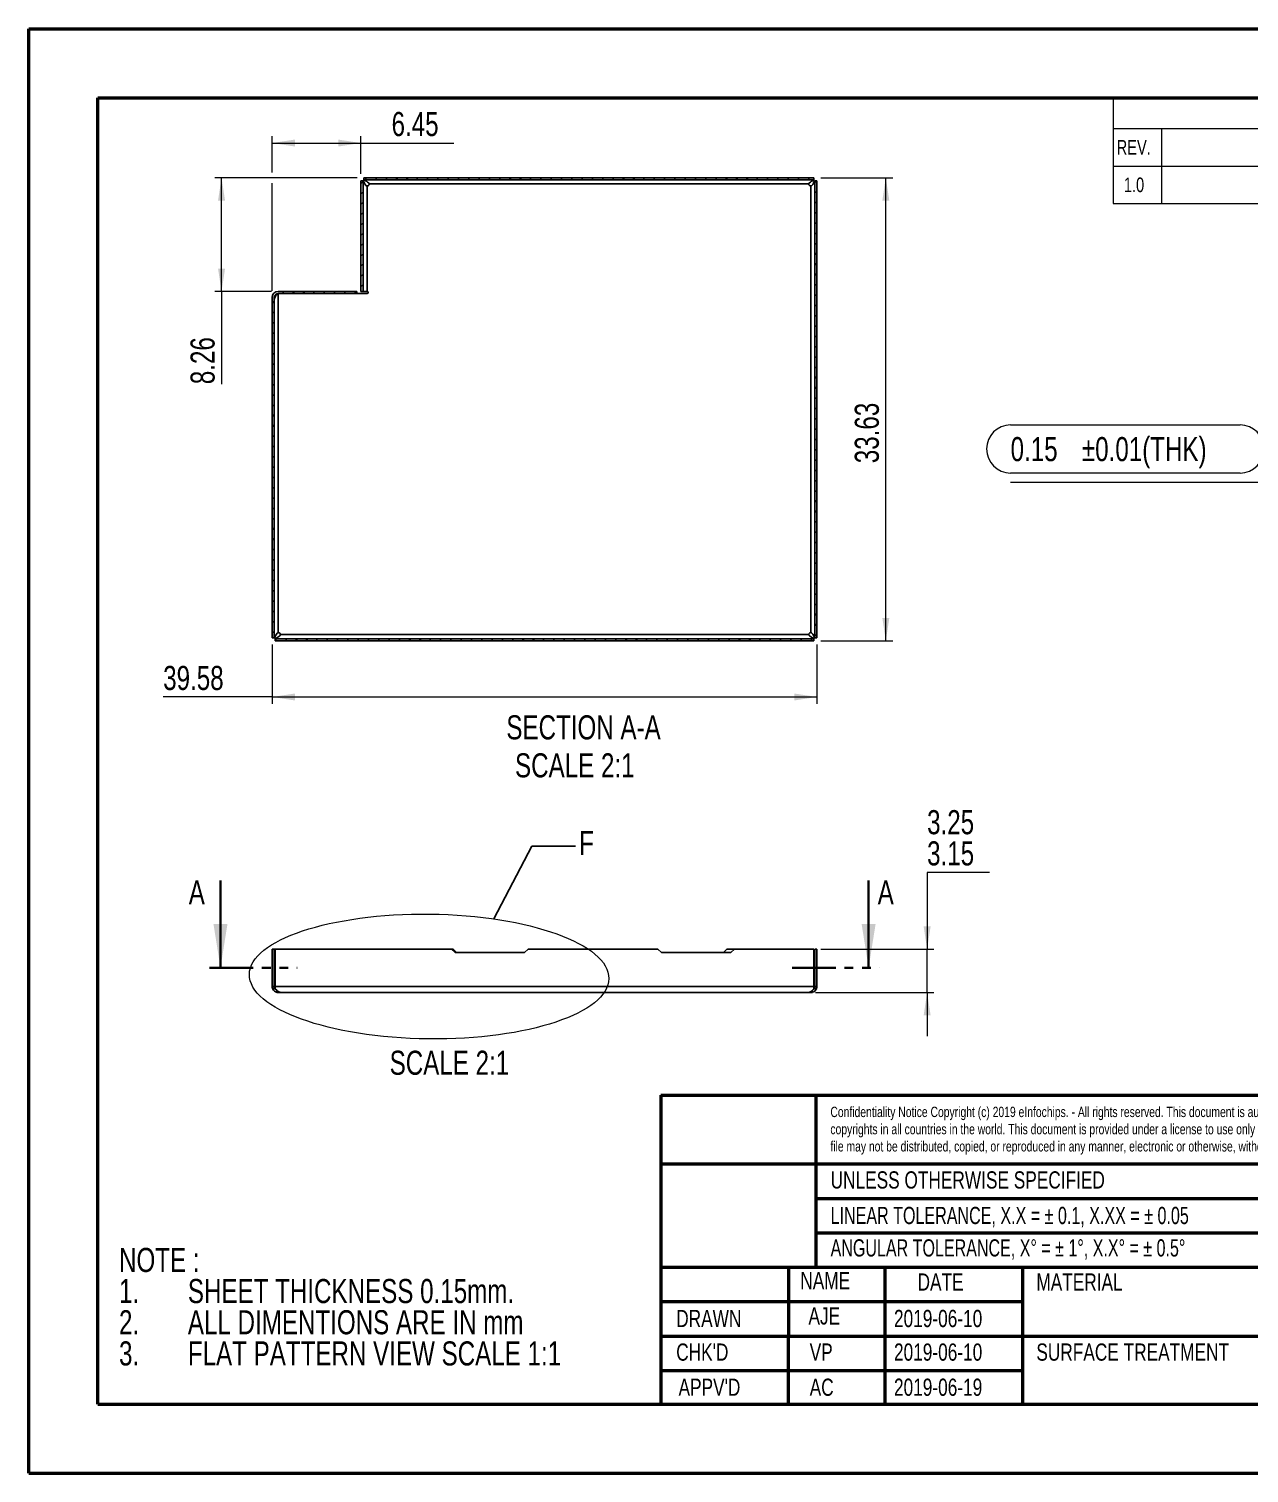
# Model space of a CAD drawing. Header units: millimetres. Extents: x 0 to 297, y 0 to 210.
# Drawn here: x 0.1 to 177.4, y 0.2 to 210 of the extents above; entities that cross this region are included whole.
import ezdxf

# ---------------------------------------------------------------- set-up
doc = ezdxf.new("R2010")
doc.units = ezdxf.units.MM
doc.linetypes.add('PHANTOM', pattern=[12.7, 6.35, -1.27, 1.27, -1.27, 1.27, -1.27])
doc.styles.add('SLDTEXTSTYLE0', font='TXT', dxfattribs={"width": 0.75})
doc.styles.add('SLDTEXTSTYLE1', font='TXT', dxfattribs={"width": 0.698864})
doc.styles.add('SLDTEXTSTYLE2', font='TXT', dxfattribs={"width": 0.697674})
doc.dimstyles.new('SLDDIMSTYLE0', dxfattribs={"dimtxt": 3.5, "dimasz": 3.302, "dimexe": 0, "dimexo": 0.0625, "dimgap": 0.875, "dimtad": 0, "dimtih": 1, "dimtoh": 1, "dimlfac": 0.5, "dimrnd": 1e-09, "dimzin": 12, "dimdsep": 46, "dimtxsty": 'SLDTEXTSTYLE0', "dimsah": 1, "dimcen": 0.09, "dimadec": 0, "dimazin": 3, "dimlim": 1, "dimtp": 0.1, "dimtfac": 1, "dimtmove": 0, "dimatfit": 0, "dimfxl": 1, "dimfrac": 2, "dimtolj": 1, "dimtzin": 12, "dimarcsym": 0})
doc.dimstyles.new('SLDDIMSTYLE1', dxfattribs={"dimtxt": 0.18, "dimasz": 3.302, "dimexe": 0, "dimexo": 0.0625, "dimgap": 0, "dimtad": 0, "dimtih": 1, "dimtoh": 1, "dimdec": 0, "dimrnd": 1e-09, "dimzin": 0, "dimdsep": 46, "dimtxsty": 'Standard', "dimblk1": 'NONE', "dimblk2": 'NONE', "dimsah": 1, "dimcen": 0.09, "dimadec": 0, "dimazin": 0, "dimtfac": 3.302, "dimtdec": 0, "dimtofl": 0, "dimtmove": 0, "dimatfit": 3, "dimldrblk": 'NONE', "dimfxl": 1, "dimfrac": 2, "dimtolj": 1, "dimtzin": 0, "dimarcsym": 0})
doc.dimstyles.new('SLDDIMSTYLE2', dxfattribs={"dimtxt": 3.5, "dimasz": 3.302, "dimexe": 0, "dimexo": 0.0625, "dimgap": 0.875, "dimtad": 1, "dimlfac": 0.5, "dimrnd": 1e-09, "dimzin": 12, "dimdsep": 46, "dimtxsty": 'SLDTEXTSTYLE0', "dimsah": 1, "dimcen": 0.09, "dimadec": 0, "dimazin": 3, "dimtfac": 1, "dimtofl": 0, "dimtmove": 0, "dimatfit": 3, "dimfxl": 1, "dimfrac": 2, "dimtolj": 1, "dimtzin": 12, "dimarcsym": 0})
doc.dimstyles.new('SLDDIMSTYLE6', dxfattribs={"dimtxt": 3.5, "dimasz": 3.302, "dimexe": 0, "dimexo": 0.0625, "dimgap": 0.875, "dimtad": 1, "dimlfac": 0.333333, "dimrnd": 1e-09, "dimdsep": 46, "dimtxsty": 'SLDTEXTSTYLE0', "dimsah": 1, "dimcen": 0.09, "dimadec": 0, "dimazin": 2, "dimtol": 1, "dimtp": 0.01, "dimtm": 0.01, "dimtfac": 1, "dimtmove": 0, "dimatfit": 0, "dimfxl": 1, "dimfrac": 2, "dimtolj": 1, "dimarcsym": 0})

# ---------------------------------------------------------------- blocks, each defined once
blk = doc.blocks.new('SW_NOTE_0')
at = {"color": 0, "linetype": 'Continuous', "lineweight": 0, "char_height": 3.5, "attachment_point": 1, "style": 'SLDTEXTSTYLE0'}
for s, insert in [('NOTE :', (0, 4.51)), ('SHEET THICKNESS 0.15mm.', (10, -0.01)), ('1.', (0, -0.01)), ('2.', (0, -4.54)), ('ALL DIMENTIONS ARE IN mm', (10, -4.54)), ('3.', (0, -9.07)), ('FLAT PATTERN VIEW SCALE 1:1', (10, -9.07))]:
    blk.add_mtext(s, dxfattribs=dict(at, insert=insert))
blk = doc.blocks.new('SW_NOTE_1')
at = {"color": 0, "linetype": 'Continuous', "lineweight": 0, "char_height": 1.5, "attachment_point": 1, "style": 'SLDTEXTSTYLE0'}
for s, insert in [('Confidentiality Notice Copyright (c) 2019 eInfochips. - All rights reserved. This document is authored by eInfochips and is eInfochips intellectual property, including the', (0, 1.93)), ('copyrights in all countries in the world. This document is provided under a license to use only with all other rights, including ownership rights, being retained by eInfochips. This', (0, -0.57)), ('file may not be distributed, copied, or reproduced in any manner, electronic or otherwise, without the express written consent of eInfochips.', (0, -3.07))]:
    blk.add_mtext(s, dxfattribs=dict(at, insert=insert))
blk = doc.blocks.new('SW_TABLEANNOTATION_0')
at = {"color": 0, "linetype": 'Continuous', "lineweight": 18}
for p, q in [((0, 0), (0, -15.36)), ((129.29, 0), (0, 0)), ((129.29, -15.36), (129.29, 0)), ((0, -4.49), (129.29, -4.49)), ((6.99, -4.49), (6.99, -9.92)), ((68.33, -4.49), (68.33, -9.92)), ((98.81, -4.49), (98.81, -9.92)), ((0, -9.92), (129.29, -9.92)), ((6.99, -9.92), (6.99, -15.36)), ((68.33, -9.92), (68.33, -15.36)), ((98.81, -9.92), (98.81, -15.36)), ((0, -15.36), (129.29, -15.36))]:
    blk.add_line(p, q, dxfattribs=at)
at = {"color": 0, "linetype": 'Continuous', "lineweight": 18, "attachment_point": 1, "style": 'SLDTEXTSTYLE0'}
for s, insert, char_height in [('REVISIONS', (57.72, -1.19), 2.117), ('REV.', (0.5, -6.15), 2.117), ('DESCRIPTION', (28.8, -6.15), 2.1167), ('DATE', (80.12, -6.15), 2.117), ('APPROVED', (106.46, -6.15), 2.117), ('1.0', (1.54, -11.59), 2.117), ('2019-06-10', (76.38, -11.59), 2.117), ('AC', (111.86, -11.59), 2.117)]:
    blk.add_mtext(s, dxfattribs=dict(at, insert=insert, char_height=char_height))
blk = doc.blocks.new('_D')
at = {"color": 7, "linetype": 'Continuous', "lineweight": 18}
for p, q in [((139.62, 87.47), (130.57, 87.47)), ((130.57, 87.47), (130.57, 76.31)), ((115.13, 76.31), (131.57, 76.31)), ((130.57, 70.01), (130.57, 76.31)), ((114.37, 70.01), (131.57, 70.01)), ((130.57, 70.01), (130.57, 63.66))]:
    blk.add_line(p, q, dxfattribs=at)
for points in [[(130.57, 76.31), (131.08, 79.61), (130.07, 79.61)], [(130.57, 70.01), (130.07, 66.71), (131.08, 66.71)]]:
    blk.add_solid(points, dxfattribs=at)
at = {"color": 7, "linetype": 'Continuous', "lineweight": 18, "char_height": 3.5, "attachment_point": 1, "style": 'SLDTEXTSTYLE0'}
for s, insert in [('3.25', (130.57, 96.51)), ('3.15', (130.57, 91.98))]:
    blk.add_mtext(s, dxfattribs=dict(at, insert=insert))
blk = doc.blocks.new('_None')
blk = doc.blocks.new('_D_1')
at = {"color": 7, "linetype": 'Continuous', "lineweight": 18}
for p, q in [((35.42, 120.55), (35.42, 111.95)), ((114.57, 120.55), (114.57, 111.95)), ((35.42, 112.95), (19.59, 112.95)), ((35.42, 112.95), (114.57, 112.95))]:
    blk.add_line(p, q, dxfattribs=at)
for points in [[(35.42, 112.95), (38.72, 112.44), (38.72, 113.45)], [(114.57, 112.95), (111.27, 113.45), (111.27, 112.44)]]:
    blk.add_solid(points, dxfattribs=at)
at = {"color": 7, "linetype": 'Continuous', "lineweight": 18, "insert": (19.59, 117.46), "char_height": 3.5, "attachment_point": 1, "style": 'SLDTEXTSTYLE0'}
blk.add_mtext('39.58', dxfattribs=at)
blk = doc.blocks.new('_D_2')
at = {"color": 7, "linetype": 'Continuous', "lineweight": 18}
for p, q in [((115.13, 188.37), (125.57, 188.37)), ((124.57, 121.1), (124.57, 188.37)), ((115.13, 121.1), (125.57, 121.1))]:
    blk.add_line(p, q, dxfattribs=at)
for points in [[(124.57, 188.37), (124.07, 185.06), (125.08, 185.06)], [(124.57, 121.1), (125.08, 124.41), (124.07, 124.41)]]:
    blk.add_solid(points, dxfattribs=at)
at = {"color": 7, "linetype": 'Continuous', "lineweight": 18, "insert": (120.06, 146.9), "char_height": 3.5, "attachment_point": 1, "rotation": 90, "style": 'SLDTEXTSTYLE0'}
blk.add_mtext('33.63', dxfattribs=at)
blk = doc.blocks.new('_D_3')
at = {"color": 7, "linetype": 'Continuous', "lineweight": 18}
for p, q in [((47.76, 188.37), (27.07, 188.37)), ((28.07, 171.86), (28.07, 188.37)), ((35.32, 171.86), (27.07, 171.86)), ((28.07, 171.86), (28.07, 158.38))]:
    blk.add_line(p, q, dxfattribs=at)
for points in [[(28.07, 188.37), (27.56, 185.06), (28.58, 185.06)], [(28.07, 171.86), (28.58, 175.16), (27.56, 175.16)]]:
    blk.add_solid(points, dxfattribs=at)
at = {"color": 7, "linetype": 'Continuous', "lineweight": 18, "insert": (23.56, 158.38), "char_height": 3.5, "attachment_point": 1, "rotation": 90, "style": 'SLDTEXTSTYLE0'}
blk.add_mtext('8.26', dxfattribs=at)
blk = doc.blocks.new('_D_4')
at = {"color": 7, "linetype": 'Continuous', "lineweight": 18}
for p, q in [((35.42, 189.13), (35.42, 194.41)), ((35.42, 193.41), (48.32, 193.41)), ((48.32, 188.92), (48.32, 194.41)), ((48.32, 193.41), (61.82, 193.41)), ((35.42, 171.96), (35.42, 187.6))]:
    blk.add_line(p, q, dxfattribs=at)
for points in [[(35.42, 193.41), (38.72, 192.9), (38.72, 193.91)], [(48.32, 193.41), (45.02, 193.91), (45.02, 192.9)]]:
    blk.add_solid(points, dxfattribs=at)
at = {"color": 7, "linetype": 'Continuous', "lineweight": 18, "insert": (52.77, 197.92), "char_height": 3.5, "attachment_point": 1, "style": 'SLDTEXTSTYLE0'}
blk.add_mtext('6.45', dxfattribs=at)
blk = doc.blocks.new('_D_8')
at = {"color": 7, "linetype": 'Continuous', "lineweight": 18}
for p, q in [((142.7, 152.46), (176.03, 152.46)), ((176.03, 145.48), (142.7, 145.48)), ((187.37, 132.94), (187.37, 145.09)), ((187.82, 132.94), (187.82, 145.09)), ((187.37, 144.09), (142.7, 144.09)), ((187.82, 144.09), (187.37, 144.09)), ((187.82, 144.09), (194.17, 144.09))]:
    blk.add_line(p, q, dxfattribs=at)
for centre, start, end in [((142.7, 148.97), 90, 270), ((176.03, 148.97), 270, 90)]:
    blk.add_arc(centre, 3.49, start, end, dxfattribs=at)
for points in [[(187.37, 144.09), (184.07, 144.59), (184.07, 143.58)], [(187.82, 144.09), (191.12, 143.58), (191.12, 144.59)]]:
    blk.add_solid(points, dxfattribs=at)
at = {"color": 7, "linetype": 'Continuous', "lineweight": 18, "char_height": 3.5, "attachment_point": 1, "style": 'SLDTEXTSTYLE0'}
for s, insert in [('0.15', (142.7, 150.7)), ('±0.01(THK)', (153.06, 150.7))]:
    blk.add_mtext(s, dxfattribs=dict(at, insert=insert))

msp = doc.modelspace()

# ---------------------------------------------------------------- hatches: boundary and pattern name
at = {"linetype": 'Continuous', "lineweight": 18}
h = msp.add_hatch(dxfattribs=at)
h.set_pattern_fill('ANSI31', scale=0.333333, style=0)
h.paths.add_polyline_path([(48.61986, 171.85636), (48.61986, 187.92494), (48.31986, 187.92494), (48.31986, 171.85636)], flags=0)
h = msp.add_hatch(dxfattribs=at)
h.set_pattern_fill('ANSI31', scale=0.333333, style=0)
h.paths.add_polyline_path([(48.76128, 188.06636), (114.13182, 188.06636), (114.13182, 188.36636), (48.76128, 188.36636)], flags=0)
h = msp.add_hatch(dxfattribs=at)
h.set_pattern_fill('ANSI31', scale=0.333333, style=0)
h.paths.add_polyline_path([(114.27324, 187.92494), (114.27324, 121.54618), (114.57324, 121.54618), (114.57324, 187.92494)], flags=0)
h = msp.add_hatch(dxfattribs=at)
h.set_pattern_fill('ANSI31', scale=0.333333, style=0)
edge = h.paths.add_edge_path(flags=0)
edge.add_line((35.41666, 121.54618), (35.71666, 121.54618))
edge.add_line((35.71666, 121.54618), (35.71666, 170.95636))
edge.add_arc((36.31666, 170.95636), 0.6, 90, 180, ccw=False)
edge.add_line((36.31666, 171.55636), (47.71666, 171.55636))
edge.add_line((47.71666, 171.55636), (47.71666, 171.85636))
edge.add_line((47.71666, 171.85636), (36.31666, 171.85636))
edge.add_arc((36.31666, 170.95636), 0.9, 90, 180)
edge.add_line((35.41666, 170.95636), (35.41666, 121.54618))
h = msp.add_hatch(dxfattribs=at)
h.set_pattern_fill('ANSI31', scale=0.333333, style=0)
h.paths.add_polyline_path([(114.13182, 121.40476), (35.85808, 121.40476), (35.85808, 121.10476), (114.13182, 121.10476)], flags=0)

# ---------------------------------------------------------------- linework, layer by layer
at = {"color": 7, "linetype": 'Continuous', "lineweight": 50}
for p, q in [((0.07884, 0.21478), (0.07884, 209.98711)), ((0.07884, 209.98711), (296.90716, 209.98711)), ((10.07884, 10.21478), (10.07884, 199.98711)), ((10.07884, 199.98711), (286.90716, 199.98711)), ((91.90716, 55.12093), (286.90716, 55.12093)), ((91.90716, 55.12093), (91.90716, 10.12093)), ((114.40716, 55.12093), (114.40716, 30.12538)), ((91.93914, 45.12093), (286.90716, 45.12093)), ((114.40716, 40.12093), (286.90716, 40.12093)), ((114.40716, 35.12093), (206.40487, 35.12093)), ((91.93914, 30.12093), (206.40533, 30.1436)), ((110.42821, 30.12459), (110.40716, 10.21478)), ((124.40716, 30.13679), (124.40716, 10.21478)), ((144.40716, 30.14558), (144.40716, 10.21478)), ((91.93914, 25.12093), (144.40716, 25.12093)), ((91.93914, 20.12093), (234.40716, 20.12093)), ((91.93914, 15.12093), (144.40716, 15.12093)), ((10.07884, 10.21478), (286.90716, 10.21478)), ((0.07884, 0.21478), (296.90716, 0.21478))]:
    msp.add_line(p, q, dxfattribs=at)
at = {"color": 7, "linetype": 'Continuous', "lineweight": 25}
for p, q in [((48.61986, 187.92494), (48.31986, 187.92494)), ((48.31986, 171.85636), (48.31986, 187.92494)), ((48.61986, 171.85636), (48.61986, 187.92494)), ((48.76128, 188.06636), (48.76128, 188.36636)), ((48.76128, 188.36636), (114.13182, 188.36636)), ((48.76128, 188.06636), (114.13182, 188.06636)), ((49.21986, 171.85636), (49.21986, 187.16636)), ((49.51986, 187.46636), (113.37324, 187.46636)), ((113.67324, 187.16636), (113.67324, 122.30476)), ((114.13182, 188.06636), (114.13182, 188.36636)), ((114.27324, 187.92494), (114.27324, 121.54618)), ((114.27324, 187.92494), (114.57324, 187.92494)), ((114.57324, 187.92494), (114.57324, 121.54618)), ((35.41666, 170.95636), (35.41666, 121.54618)), ((35.71666, 170.95636), (35.71666, 121.54618)), ((47.71666, 171.85636), (36.31666, 171.85636)), ((47.71666, 171.55636), (36.31666, 171.55636)), ((36.31666, 122.30476), (36.31666, 171.55636)), ((47.71666, 171.55636), (47.71666, 171.85636)), ((49.21986, 171.55636), (47.71666, 171.55636)), ((48.31986, 171.85636), (48.61986, 171.85636)), ((48.61986, 171.85636), (49.21986, 171.85636)), ((113.37324, 122.00476), (36.61666, 122.00476)), ((35.71666, 121.54618), (35.41666, 121.54618)), ((35.85808, 121.40476), (35.85808, 121.10476)), ((114.13182, 121.40476), (35.85808, 121.40476)), ((114.13182, 121.10476), (35.85808, 121.10476)), ((114.13182, 121.40476), (114.13182, 121.10476)), ((114.27324, 121.54618), (114.57324, 121.54618)), ((35.71666, 76.31257), (35.41666, 76.31257)), ((35.41666, 76.31257), (35.41666, 70.91257)), ((35.71666, 70.91257), (35.71666, 76.31257)), ((35.85808, 76.31257), (35.71666, 76.31257)), ((35.85808, 76.31257), (61.49686, 76.31257)), ((35.85808, 70.91257), (35.85808, 76.31257)), ((61.99686, 75.81257), (61.49686, 76.31257)), ((61.69686, 76.31257), (61.49686, 76.31257)), ((62.19686, 75.81257), (61.69686, 76.31257)), ((61.99686, 75.81257), (72.09686, 75.81257)), ((72.09686, 75.81257), (72.59686, 76.31257)), ((72.59686, 76.31257), (91.46886, 76.31257)), ((91.96886, 75.81257), (91.46886, 76.31257)), ((91.96886, 75.81257), (102.06886, 75.81257)), ((101.49886, 76.31257), (100.99886, 75.81257)), ((102.56886, 76.31257), (101.49886, 76.31257)), ((102.06886, 75.81257), (102.56886, 76.31257)), ((102.56886, 76.31257), (114.13182, 76.31257)), ((114.13182, 70.91257), (114.13182, 76.31257)), ((114.27324, 76.31257), (114.57324, 76.31257)), ((114.27324, 70.91257), (114.27324, 76.31257)), ((114.57324, 70.91257), (114.57324, 76.31257)), ((35.41666, 70.91257), (35.71666, 70.91257)), ((35.4855, 70.56734), (35.76256, 70.68242)), ((35.52163, 70.49074), (35.78664, 70.63135)), ((35.75219, 70.91257), (35.81013, 70.91257)), ((35.84984, 70.91257), (35.81013, 70.91257)), ((114.13182, 70.91257), (35.85808, 70.91257)), ((36.06548, 70.04833), (36.1492, 70.33641)), ((36.31666, 70.01257), (36.31666, 70.16574)), ((36.61666, 70.01257), (36.31666, 70.01257)), ((113.37324, 70.01257), (36.61666, 70.01257)), ((113.67324, 70.01257), (113.37324, 70.01257)), ((113.67324, 70.01257), (113.67324, 70.16574)), ((113.92442, 70.04833), (113.8407, 70.33641)), ((114.46827, 70.49074), (114.20326, 70.63135)), ((114.5044, 70.56734), (114.22735, 70.68242)), ((114.57324, 70.91257), (114.27324, 70.91257))]:
    msp.add_line(p, q, dxfattribs=at)
at = {"color": 7, "linetype": 'Continuous', "lineweight": 35}
for p, q in [((27.91221, 86.31257), (27.91221, 73.61257)), ((122.0727, 86.31257), (122.0727, 73.61257))]:
    msp.add_line(p, q, dxfattribs=at)
at = {"color": 7, "linetype": 'PHANTOM', "lineweight": 35}
for p, q in [((26.32471, 73.61257), (39.03106, 73.61257)), ((110.9602, 73.61257), (123.6602, 73.61257))]:
    msp.add_line(p, q, dxfattribs=at)
at = {"color": 7, "linetype": 'Continuous', "lineweight": 25}
for centre, radius, start, end in [((49.21986, 187.46636), 0.3, 270, 0), ((113.67324, 187.46636), 0.3, 180, 270), ((36.31666, 170.95636), 0.9, 90, 180), ((36.31666, 170.95636), 0.6, 90, 180), ((49.21986, 171.70636), 0.15, 270, 90), ((36.31666, 122.00476), 0.3, 0, 90), ((113.67324, 122.00476), 0.3, 90, 180)]:
    msp.add_arc(centre, radius, start, end, dxfattribs=at)
at = {"color": 7, "linetype": 'Continuous', "lineweight": 18}
msp.add_ellipse((58.22368, 72.34495), major_axis=(26.1089, -0.29984), ratio=0.347092778, dxfattribs=at)
at = {"color": 7, "linetype": 'Continuous', "lineweight": 25}
for points in [[(48.61986, 187.92494), (48.61986, 187.92494), (48.63556, 187.92494), (48.66576, 187.92494)], [(48.66576, 187.92494), (48.67298, 187.9014), (48.68102, 187.87787), (48.68984, 187.85433)], [(48.68984, 187.85433), (48.76511, 187.6536), (48.8982, 187.45496), (49.05241, 187.25423)], [(48.76128, 188.02046), (48.76128, 188.05066), (48.76128, 188.06636), (48.76128, 188.06636)], [(48.83188, 187.99637), (48.80835, 188.0052), (48.78482, 188.01324), (48.76128, 188.02046)], [(49.43199, 187.63381), (49.23126, 187.78802), (49.03262, 187.92111), (48.83188, 187.99637)], [(49.05241, 187.25423), (49.09738, 187.19568), (49.15347, 187.16636), (49.21986, 187.16636)], [(49.51986, 187.46636), (49.51986, 187.53275), (49.49054, 187.58883), (49.43199, 187.63381)], [(113.46111, 187.63381), (113.40257, 187.58883), (113.37324, 187.53275), (113.37324, 187.46636)], [(114.06122, 187.99637), (113.86049, 187.92111), (113.66185, 187.78802), (113.46111, 187.63381)], [(113.67324, 187.16636), (113.73963, 187.16636), (113.79572, 187.19568), (113.8407, 187.25423)], [(113.8407, 187.25423), (113.9949, 187.45496), (114.128, 187.6536), (114.20326, 187.85433)], [(114.13182, 188.02046), (114.10829, 188.01324), (114.08475, 188.0052), (114.06122, 187.99637)], [(114.13182, 188.06636), (114.13182, 188.06636), (114.13182, 188.05066), (114.13182, 188.02046)], [(114.20326, 187.85433), (114.21209, 187.87787), (114.22013, 187.9014), (114.22735, 187.92494)], [(114.22735, 187.92494), (114.25755, 187.92494), (114.27324, 187.92494), (114.27324, 187.92494)], [(36.14921, 122.21689), (35.995, 122.01615), (35.86191, 121.81752), (35.78664, 121.61678)], [(35.92868, 121.47474), (36.12942, 121.55001), (36.32806, 121.6831), (36.52879, 121.83731)], [(36.31666, 122.30476), (36.25027, 122.30476), (36.19418, 122.27544), (36.14921, 122.21689)], [(36.52879, 121.83731), (36.58734, 121.88228), (36.61666, 121.93837), (36.61666, 122.00476)], [(113.37324, 122.00476), (113.37324, 121.93837), (113.40257, 121.88228), (113.46111, 121.83731)], [(113.46112, 121.8373), (113.66185, 121.6831), (113.86049, 121.55001), (114.06122, 121.47474)], [(113.8407, 122.21689), (113.79572, 122.27544), (113.73963, 122.30476), (113.67324, 122.30476)], [(114.20326, 121.61678), (114.128, 121.81752), (113.9949, 122.01616), (113.8407, 122.21689)], [(35.76256, 121.54618), (35.73236, 121.54618), (35.71666, 121.54618), (35.71666, 121.54618)], [(35.78664, 121.61678), (35.77782, 121.59325), (35.76978, 121.56971), (35.76256, 121.54618)], [(35.85808, 121.45065), (35.88162, 121.45788), (35.90515, 121.46592), (35.92868, 121.47474)], [(35.85808, 121.40476), (35.85808, 121.40476), (35.85808, 121.42045), (35.85808, 121.45065)], [(114.06122, 121.47474), (114.08475, 121.46592), (114.10829, 121.45788), (114.13182, 121.45065)], [(114.13182, 121.45065), (114.13182, 121.42045), (114.13182, 121.40476), (114.13182, 121.40476)], [(114.22735, 121.54618), (114.22013, 121.56971), (114.21209, 121.59325), (114.20326, 121.61678)], [(114.27324, 121.54618), (114.27324, 121.54618), (114.25755, 121.54618), (114.22735, 121.54618)], [(35.4855, 70.56734), (35.4402, 70.67641), (35.41666, 70.79446), (35.41666, 70.91257)], [(35.52164, 70.49074), (35.5084, 70.51569), (35.49634, 70.54126), (35.4855, 70.56734)], [(36.06548, 70.04833), (35.83498, 70.11532), (35.63414, 70.2787), (35.52164, 70.49074)], [(35.76256, 70.68242), (35.73236, 70.75513), (35.71666, 70.83383), (35.71666, 70.91257)], [(35.81013, 70.91257), (35.7798, 70.98328), (35.75629, 71.05398), (35.7405, 71.1247)], [(35.78664, 70.63135), (35.77782, 70.64798), (35.76978, 70.66503), (35.76256, 70.68242)], [(35.85808, 70.91257), (35.85808, 70.79446), (35.85808, 70.67641), (35.85808, 70.56734)], [(35.85808, 70.56734), (35.88162, 70.54126), (35.90515, 70.51569), (35.92868, 70.49074)], [(35.92868, 70.49074), (36.12872, 70.2787), (36.32876, 70.11532), (36.52879, 70.04833)], [(113.46112, 70.04833), (113.66115, 70.11532), (113.86118, 70.2787), (114.06122, 70.49074)], [(114.46827, 70.49074), (114.35576, 70.2787), (114.15493, 70.11532), (113.92442, 70.04833)], [(114.06122, 70.49074), (114.08475, 70.51569), (114.10829, 70.54126), (114.13182, 70.56734)], [(114.13182, 70.56734), (114.13182, 70.67641), (114.13182, 70.79446), (114.13182, 70.91257)], [(114.22735, 70.68242), (114.22013, 70.66503), (114.21209, 70.64798), (114.20326, 70.63135)], [(114.27324, 70.91257), (114.27324, 70.83383), (114.25755, 70.75513), (114.22735, 70.68242)], [(114.5044, 70.56734), (114.49357, 70.54126), (114.48151, 70.51569), (114.46827, 70.49074)], [(114.57324, 70.91257), (114.57324, 70.79446), (114.5497, 70.67641), (114.5044, 70.56734)]]:
    msp.add_open_spline(points, degree=3, dxfattribs=at)
for points, knots in [([(35.7405, 170.74423), (35.77014, 170.87699), (35.82742, 171.00969), (35.98178, 171.27515), (36.07864, 171.40785), (36.18215, 171.54061)], [0.0000039193, 0.0000039193, 0.0000039193, 0.0000039193, 0.5000019597, 0.5000019597, 1, 1, 1, 1]), ([(36.0263, 70.40085), (35.99564, 70.41476), (35.89166, 70.46197), (35.83008, 70.5613), (35.78664, 70.63135)], [0, 0, 0, 0, 0.294773275, 1, 1, 1, 1]), ([(36.31666, 70.01257), (36.28495, 70.01355), (36.22328, 70.01547), (36.13595, 70.02955), (36.08896, 70.04207), (36.06548, 70.04833)], [0, 0, 0, 0, 0.346343122, 0.673433325, 1, 1, 1, 1]), ([(36.52879, 70.04833), (36.54236, 70.04357), (36.56936, 70.0341), (36.59661, 70.0225), (36.61378, 70.01421), (36.61568, 70.01312), (36.61666, 70.01257)], [0, 0, 0, 0, 0.245635866, 0.48885816, 0.737783813, 1, 1, 1, 1]), ([(113.37324, 70.01257), (113.37503, 70.01355), (113.37851, 70.01547), (113.40836, 70.02955), (113.44354, 70.04207), (113.46111, 70.04833)], [0, 0, 0, 0, 0.346343122, 0.673433325, 1, 1, 1, 1]), ([(113.92442, 70.04833), (113.90703, 70.04357), (113.87243, 70.0341), (113.8111, 70.0225), (113.74419, 70.01421), (113.6973, 70.01312), (113.67324, 70.01257)], [0, 0, 0, 0, 0.245635866, 0.48885816, 0.737783813, 1, 1, 1, 1]), ([(114.20326, 70.63135), (114.15983, 70.5613), (114.09824, 70.46197), (113.99426, 70.41476), (113.96361, 70.40085)], [0, 0, 0, 0, 0.705226932, 1, 1, 1, 1])]:
    msp.add_open_spline(points, degree=3, knots=knots, dxfattribs=at)
at = {"color": 7, "linetype": 'Continuous', "lineweight": 35}
for points in [[(27.91221, 73.61257), (28.92821, 79.96257), (26.89621, 79.96257)], [(122.0727, 73.61257), (123.0887, 79.96257), (121.0567, 79.96257)]]:
    msp.add_solid(points, dxfattribs=at)

# ---------------------------------------------------------------- block references
at = {"color": 7, "linetype": 'Continuous', "lineweight": 18}
msp.add_blockref('SW_TABLEANNOTATION_0', (157.6141, 199.98711), dxfattribs=at)
at = {"color": 7, "linetype": 'Continuous', "lineweight": 0}
for name, p in [('SW_NOTE_1', (116.5179, 51.50014)), ('SW_NOTE_0', (13.17545, 28.41954))]:
    msp.add_blockref(name, p, dxfattribs=at)

# ---------------------------------------------------------------- texts
for s, insert, char_height, attachment_point, style in [('SECTION A-A', (80.65776, 110.28764), 3.5, 2, 'SLDTEXTSTYLE0'), ('SCALE 2:1', (70.70432, 104.76937), 3.5, 1, 'SLDTEXTSTYLE0'), ('SCALE 2:1', (52.49008, 61.57031), 3.5, 1, 'SLDTEXTSTYLE0'), ('UNLESS OTHERWISE SPECIFIED', (116.55003, 44.04892), 2.5, 1, 'SLDTEXTSTYLE0'), ('LINEAR TOLERANCE, X.X = ± 0.1, X.XX = ± 0.05', (116.55003, 38.88854), 2.5, 1, 'SLDTEXTSTYLE1'), ('ANGULAR TOLERANCE, X° = ± 1°, X.X° = ± 0.5°', (116.55003, 34.17797), 2.5, 1, 'SLDTEXTSTYLE2'), ('NAME', (112.15011, 29.43303), 2.5, 1, 'SLDTEXTSTYLE0'), ('DATE', (129.18263, 29.2212), 2.5, 1, 'SLDTEXTSTYLE0'), ('MATERIAL', (146.44174, 29.2212), 2.5, 1, 'SLDTEXTSTYLE0'), ('DRAWN', (94.12136, 23.92296), 2.5, 1, 'SLDTEXTSTYLE0'), ('AJE', (113.33535, 24.29627), 2.5, 1, 'SLDTEXTSTYLE0'), ('2019-06-10', (125.7582, 23.92296), 2.5, 1, 'SLDTEXTSTYLE0'), ("CHK'D", (94.12136, 19.04401), 2.5, 1, 'SLDTEXTSTYLE0'), ('VP', (113.51349, 19.04401), 2.5, 1, 'SLDTEXTSTYLE0'), ('2019-06-10', (125.7582, 19.04401), 2.5, 1, 'SLDTEXTSTYLE0'), ('SURFACE TREATMENT', (146.44174, 19.04401), 2.5, 1, 'SLDTEXTSTYLE0'), ("APPV'D", (94.46072, 13.94105), 2.5, 1, 'SLDTEXTSTYLE0'), ('AC', (113.51349, 13.94105), 2.5, 1, 'SLDTEXTSTYLE0'), ('2019-06-19', (125.7582, 13.94105), 2.5, 1, 'SLDTEXTSTYLE0')]:
    msp.add_mtext(s, dxfattribs=dict(at, insert=insert, char_height=char_height, attachment_point=attachment_point, style=style))
at = {"color": 7, "linetype": 'Continuous', "lineweight": 18, "insert": (80.01095, 93.48574), "char_height": 3.5, "attachment_point": 1, "style": 'SLDTEXTSTYLE0'}
msp.add_mtext('F', dxfattribs=at)
at = {"color": 7, "linetype": 'Continuous', "char_height": 3.5, "attachment_point": 1, "style": 'SLDTEXTSTYLE0'}
for insert in [(23.30328, 86.31257), (123.38953, 86.31257)]:
    msp.add_mtext('A', dxfattribs=dict(at, insert=insert))

# ---------------------------------------------------------------- dimensions: what is measured, and where the dimension line sits
at = {"color": 7, "linetype": 'Continuous', "lineweight": 18}
for base, p1, p2, picture, middle in [((48.31986, 193.40502), (35.41666, 170.95636), (48.31986, 187.92494), '_D_4', (57.29131, 193.40502)), ((114.57324, 112.9458), (35.41666, 121.54618), (114.57324, 121.54618), '_D_1', (25.41161, 112.9458))]:
    dim = msp.add_linear_dim(base=base, p1=p1, p2=p2, dimstyle='SLDDIMSTYLE2', dxfattribs=at)
    dim.commit()
    dim.dimension.update_dxf_attribs({"geometry": picture, "text_midpoint": middle, "dimtype": 160})
for base, p1, p2, dimstyle, picture, middle in [((28.068214904, 188.3663579824), (36.3166602788, 171.8563579824), (48.7612816556, 188.3663579824), 'SLDDIMSTYLE2', '_D_3', (28.068214904, 162.9063897831)), ((124.57324, 188.36636), (114.13182, 121.10476), (114.13182, 188.36636), 'SLDDIMSTYLE2', '_D_2', (124.57324, 152.71974)), ((130.57329, 76.31257), (113.37324, 70.01257), (114.13182, 76.31257), 'SLDDIMSTYLE0', '_D', (130.57329, 91.99503))]:
    dim = msp.add_linear_dim(base=base, p1=p1, p2=p2, angle=90, dimstyle=dimstyle, dxfattribs=at)
    dim.commit()
    dim.dimension.update_dxf_attribs({"geometry": picture, "text_midpoint": middle, "dimtype": 160})
dim = msp.add_linear_dim(base=(187.37037, 144.08549), p1=(187.82037, 131.94486), p2=(187.37037, 131.94486), text='<>(THK)', dimstyle='SLDDIMSTYLE6', dxfattribs=at)
dim.commit()
dim.dimension.update_dxf_attribs({"geometry": '_D_8', "text_midpoint": (159.36279, 144.08549), "dimtype": 160})

# ---------------------------------------------------------------- leaders
at = {"color": 7, "linetype": 'Continuous', "lineweight": 18, "has_arrowhead": 0}
msp.add_leader([(67.61831, 80.70634), (73.16095, 91.29101), (79.51095, 91.29101)], dimstyle='SLDDIMSTYLE1', dxfattribs=at)

doc.saveas('drawing.dxf')
